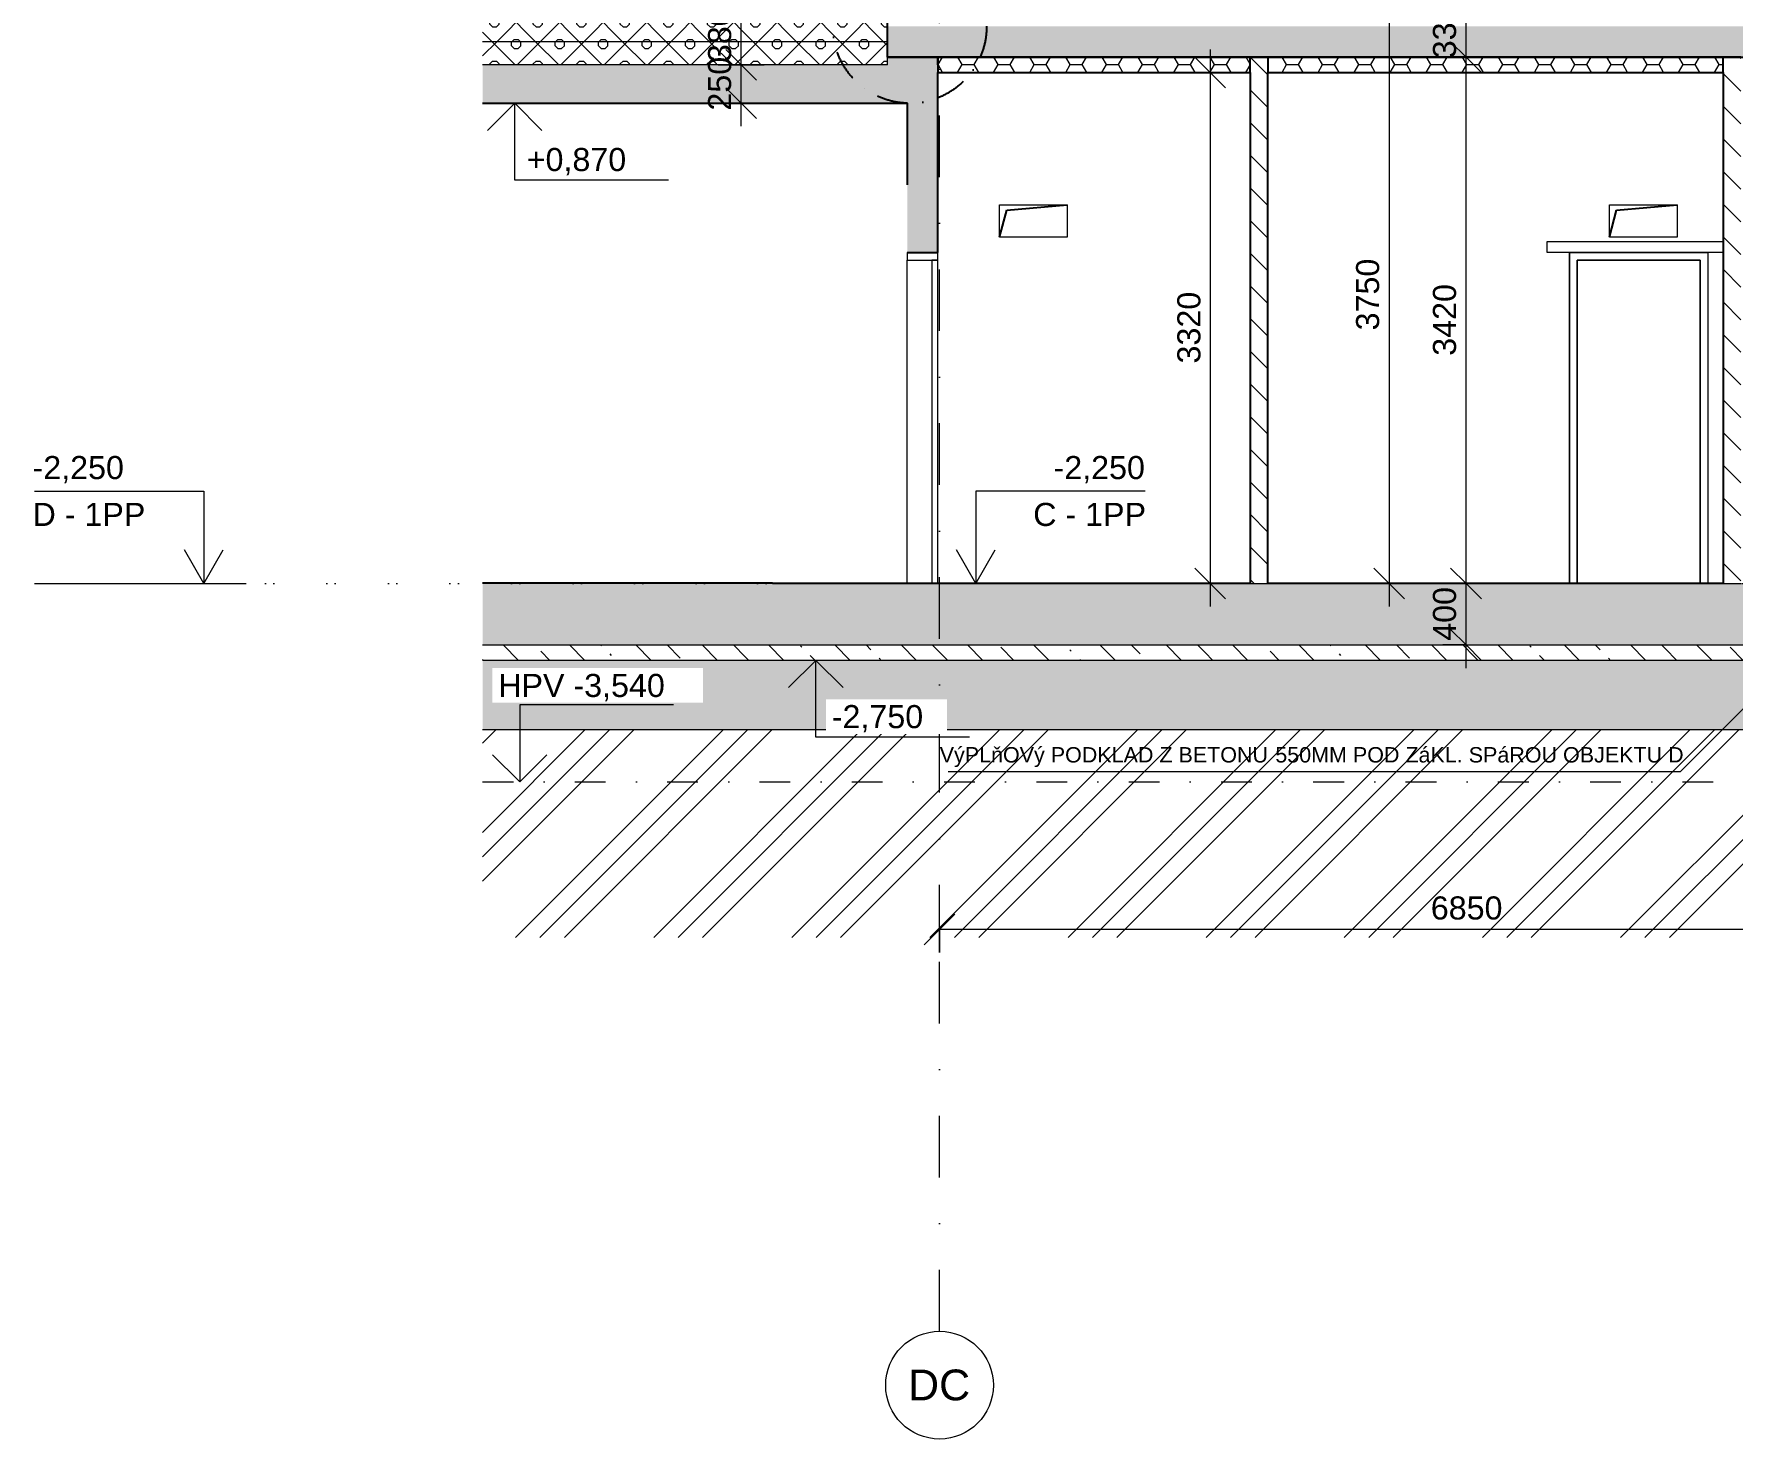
# Model space of a CAD drawing. Header units: millimetres. Extents: x 51291 to 245431, y -8645 to 72638.
# Drawn here: x 51291 to 62332, y -7810 to 1320 of the extents above; entities that cross this region are included whole.
import ezdxf

# ---------------------------------------------------------------- set-up
doc = ezdxf.new("R2010")
doc.units = ezdxf.units.MM
for name, pattern in [('HA_DashDot_10mm-S3mm', [1000, 400, -300, 0, -300]), ('HA_DashDot_4mm-S1mm', [400, 200, -100, 0, -100]), ('HA_DashDot_6mm-S2mm', [600, 200, -200, 0, -200]), ('HA_Dot-S4mm', [400, 0, -400])]:
    doc.linetypes.add(name, pattern=pattern)
for name, color, linetype, lineweight in [('A-____-____-DIMS', 9, 'Continuous', 5), ('A-____-____-DIMS-100', 9, 'Continuous', 5), ('A-CLNG-____-MCUT', 9, 'Continuous', 25), ('A-CLNG-____-PATT', 9, 'Continuous', 25), ('A-DETL-____-CNTR', 9, 'HA_DashDot_6mm-S2mm', 9), ('A-DETL-____-THIN', 9, 'Continuous', 9), ('A-DETL-GENF-OTLN', 9, 'Continuous', 9), ('A-DOOR-____-MCUT', 9, 'Continuous', 9), ('A-DOOR-____-OTLN', 9, 'Continuous', 9), ('A-DOOR-FRAM-MCUT', 9, 'Continuous', 9), ('A-DOOR-FRAM-OTLN', 9, 'Continuous', 9), ('A-FLOR-____-MCUT', 9, 'Continuous', 25), ('A-FLOR-____-OVHD', 9, 'HA_DashDot_4mm-S1mm', 25), ('A-FLOR-____-PATT', 9, 'Continuous', 25), ('A-FLOR-LEVL-OTLN', 9, 'Continuous', 9), ('A-GENM-____-OTLN', 9, 'Continuous', 9), ('A-WALL-____-MCUT', 9, 'Continuous', 25), ('A-WALL-____-PATT', 9, 'Continuous', 25), ('C-PRKG-____-OTLN', 9, 'Continuous', 9), ('G-____-____-DIMS', 9, 'Continuous', 5), ('G-____-____-TEXT', 9, 'Continuous', 5), ('I-WALL-____-MCUT', 9, 'Continuous', 25), ('I-WALL-____-OTLN', 9, 'Continuous', 9), ('S-GRID-____-IDEN', 9, 'Continuous', 9), ('S-GRID-____-OTLN', 9, 'Continuous', 5)]:
    doc.layers.add(name, color=color, linetype=linetype, lineweight=lineweight)
doc.styles.add('Arial', font='arial.ttf', dxfattribs={"height": 200})
doc.styles.add('Arial_1', font='arial.ttf', dxfattribs={"height": 150})
doc.styles.add('Arial_2', font='arial.ttf', dxfattribs={"height": 100})
doc.dimstyles.new('Inner_Dimensions', dxfattribs={"dimscale": 304.8, "dimtxt": 153.03891, "dimasz": 0.656168, "dimexe": 0.492126, "dimexo": 0.0625, "dimgap": 0.065617, "dimtad": 1, "dimdec": 0, "dimzin": 0, "dimdsep": 46, "dimtxsty": 'Arial_1', "dimblk1": 'OBLIQUE', "dimblk2": 'OBLIQUE', "dimsah": 1, "dimcen": 0.09, "dimdle": 0.492126, "dimazin": 0, "dimtfac": 1, "dimtdec": 4, "dimtix": 1, "dimtmove": 0, "dimatfit": 3, "dimfxl": 0.492126, "dimfxlon": 1, "dimtvp": 1, "dimtolj": 1, "dimtzin": 0, "dimlwd": 9, "dimlwe": 9, "dimarcsym": 2})
pattern_1 = [(135, (61896.31, 1865.4), (-106.066, -106.066), [])]
pattern_2 = [(45, (61967.02, 1865.4), (-141.4214, 141.4214), []), (0, (62192.36, 1931.64), (141.421, 141.421), [25, -257.843]), (45, (62217.36, 1931.64), (-141.4214, 141.4214), [25, -175]), (90, (62235.04, 1949.32), (-141.421, 141.421), [25, -257.843]), (135, (62235.04, 1974.32), (-141.4214, -141.4214), [25, -175]), (0, (62192.36, 1992), (141.421, 141.421), [25, -257.843]), (45, (62174.69, 1974.32), (-141.4214, 141.4214), [25, -175]), (90, (62174.69, 1949.32), (-141.421, 141.421), [25, -257.843]), (135, (62192.36, 1931.64), (-141.4214, -141.4214), [25, -175]), (135, (62159.86, 1865.4), (-141.4214, -141.4214), [])]
pattern_3 = [(0, (61896.31, 1865.4), (117.187, 67.658), [78.125, -156.25]), (120, (61896.31, 1865.4), (-117.1875, 67.6588), [78.125, -156.25]), (60, (61896.31, 1865.4), (-5e-05, 135.3159), [0, -156.25, 78.125, 0])]

# ---------------------------------------------------------------- blocks, each defined once
blk = doc.blocks.new('185-01_OBJEKT D_Central_rvt-1-ŘEZ 4-4 OBJEKT D')
at = {"layer": 'A-FLOR-____-PATT', "lineweight": 9}
blk.add_hatch(color=254, dxfattribs=at).paths.add_polyline_path([(64054, 1170), (69090, 1170), (69090, 1370), (56839, 1370), (56839, 1170), (62960, 1170)])
at = {"layer": 'A-FLOR-____-MCUT', "color": 10}
for p, q in [((56839, 1500), (56839, 1170)), ((56839, 1170), (69090, 1170))]:
    blk.add_line(p, q, dxfattribs=at)
blk = doc.blocks.new('HA_DR_Single_Swing_Solid - In_900x2100_SKLEP_CIP-2273793-ŘEZ 4-4 OBJEKT D')
at = {"layer": 'A-DOOR-FRAM-OTLN'}
for p, q in [((56969, -100), (56969, -100)), ((56969, -150), (56969, -150))]:
    blk.add_line(p, q, dxfattribs=at)
blk = doc.blocks.new('HA_DR_Single_Swing_Solid - In_900x2100_SKLEP-2273760-ŘEZ 4-4 OBJEKT D')
at = {"layer": 'A-DOOR-____-MCUT'}
for p, q in [((57169, -150), (57129, -150)), ((57129, -150), (57129, -2250)), ((57169, -2250), (57169, -150)), ((57129, -2250), (57169, -2250))]:
    blk.add_line(p, q, dxfattribs=at)
at = {"layer": 'A-DOOR-FRAM-MCUT'}
for p, q in [((57169, -100), (56969, -100)), ((56969, -100), (56969, -150)), ((57169, -150), (57169, -100)), ((56969, -150), (57169, -150))]:
    blk.add_line(p, q, dxfattribs=at)
at = {"layer": 'A-DOOR-FRAM-OTLN'}
blk.add_line((56969, -2250), (56969, -150), dxfattribs=at)
blk = doc.blocks.new('HA_DR_Single_Swing_Solid - In_800x2100_SKLEP-2273965-ŘEZ 4-4 OBJEKT D')
at = {"layer": 'A-DOOR-____-OTLN'}
for p, q in [((62124, -150), (61324, -150)), ((61324, -150), (61324, -2250)), ((62124, -2250), (62124, -150))]:
    blk.add_line(p, q, dxfattribs=at)
at = {"layer": 'A-DOOR-FRAM-OTLN'}
for p, q in [((62174, -100), (61274, -100)), ((61274, -100), (61274, -2250)), ((62174, -100), (62174, -2250)), ((61324, -2250), (61324, -150)), ((61324, -150), (62124, -150)), ((62124, -150), (62124, -2250))]:
    blk.add_line(p, q, dxfattribs=at)
blk = doc.blocks.new('TB_Porotherm KP11_5_1250mm - TB_Porotherm KP11_5_1250mm-V20-ŘEZ 4-4 OBJEKT D')
at = {"layer": 'A-GENM-____-OTLN'}
for p, q in [((61129, -100), (61129, -29)), ((61129, -29), (62274, -29)), ((62274, -100), (61129, -100))]:
    blk.add_line(p, q, dxfattribs=at)
blk = doc.blocks.new('HA_GM_Opening_Rectangle_WallBased - Default-2342281-ŘEZ 4-4 OBJEKT D')
at = {"layer": 'A-DETL-GENF-OTLN', "lineweight": 25}
for p, q in [((57569, 0), (57616, 176)), ((57616, 176), (58009, 210))]:
    blk.add_line(p, q, dxfattribs=at)
blk = doc.blocks.new('HA_PA_Perpendicular_SingleStall - Generic-1370711-ŘEZ 4-4 OBJEKT D')
at = {"layer": 'C-PRKG-____-OTLN', "lineweight": 5}
for p, q in [((54208, -2245), (56094, -2245)), ((56094, -2250), (54208, -2250)), ((56094, -2250), (56094, -2245))]:
    blk.add_line(p, q, dxfattribs=at)
blk = doc.blocks.new('Grid - Radius 3_5mm-353793-ŘEZ 4-4 OBJEKT D')
at = {"layer": 'S-GRID-____-IDEN'}
blk.add_circle((57179, -7460), 350, dxfattribs=at)
blk = doc.blocks.new('Level - Generic Level-367061-ŘEZ 4-4 OBJEKT D')
at = {"layer": 'A-FLOR-LEVL-OTLN'}
for p, q in [((51296, 2100), (52396, 2100)), ((52396, 2100), (52396, 1500)), ((52396, 1500), (52271, 1717)), ((52396, 1500), (52521, 1717)), ((51296, 1500), (52671, 1500))]:
    blk.add_line(p, q, dxfattribs=at)
blk = doc.blocks.new('DIMBLOCK9-ŘEZ 4-4 OBJEKT D')
at = {"layer": 'A-____-____-DIMS-100', "lineweight": 9}
for p, q in [((60602, -2250), (60502, -2150)), ((60452, -2250), (60752, -2250)), ((60602, -2250), (60452, -2250)), ((60602, -2800), (60602, -2250)), ((60602, -2250), (60702, -2350)), ((60602, -2650), (60502, -2550)), ((60452, -2650), (60752, -2650)), ((60602, -2650), (60452, -2650)), ((60602, -2650), (60702, -2750))]:
    blk.add_line(p, q, dxfattribs=at)
at = {"layer": 'A-____-____-DIMS-100', "color": 0, "lineweight": 9, "insert": (60387, -2623), "char_height": 150, "width": 415.32, "attachment_point": 1, "rotation": 90, "line_spacing_factor": 0.941778, "style": 'Arial_1'}
blk.add_mtext('400', dxfattribs=at)
blk = doc.blocks.new('_Oblique')
at = {"color": 0, "linetype": 'ByBlock', "lineweight": -2}
blk.add_line((-0.5, -0.5), (0.5, 0.5), dxfattribs=at)
blk = doc.blocks.new('DIMBLOCK10-ŘEZ 4-4 OBJEKT D')
at = {"layer": 'A-____-____-DIMS-100', "lineweight": 9}
for p, q in [((60602, 1170), (60502, 1270)), ((60452, 1170), (60752, 1170)), ((60602, 1170), (60452, 1170)), ((60602, -2250), (60602, 1170)), ((60602, 1170), (60702, 1070)), ((60602, -2250), (60502, -2150)), ((60452, -2250), (60752, -2250)), ((60602, -2250), (60452, -2250)), ((60602, -2250), (60702, -2350))]:
    blk.add_line(p, q, dxfattribs=at)
at = {"layer": 'A-____-____-DIMS-100', "color": 0, "lineweight": 9, "insert": (60387, -771), "char_height": 150, "width": 553.77, "attachment_point": 1, "rotation": 90, "line_spacing_factor": 0.941778, "style": 'Arial_1'}
blk.add_mtext('3420', dxfattribs=at)
blk = doc.blocks.new('DIMBLOCK11-ŘEZ 4-4 OBJEKT D')
at = {"layer": 'A-____-____-DIMS-100', "lineweight": 9}
for p, q in [((60602, 1500), (60502, 1600)), ((60602, 1170), (60602, 1650)), ((60752, 1500), (60452, 1500)), ((60602, 1500), (60702, 1400)), ((60602, 1500), (60752, 1500)), ((60602, 1170), (60502, 1270)), ((60452, 1170), (60752, 1170)), ((60602, 1170), (60452, 1170)), ((60602, 1170), (60702, 1070))]:
    blk.add_line(p, q, dxfattribs=at)
at = {"layer": 'A-____-____-DIMS-100', "color": 0, "lineweight": 9, "insert": (60387, 1162), "char_height": 150, "width": 415.32, "attachment_point": 1, "rotation": 90, "line_spacing_factor": 0.941778, "style": 'Arial_1'}
blk.add_mtext('330', dxfattribs=at)
blk = doc.blocks.new('DIMBLOCK14-ŘEZ 4-4 OBJEKT D')
at = {"layer": 'A-____-____-DIMS-100', "lineweight": 9}
for p, q in [((60102, 1500), (60002, 1600)), ((60252, 1500), (59952, 1500)), ((60102, 1500), (60102, -2400)), ((60102, 1500), (60202, 1400)), ((60102, 1500), (60252, 1500)), ((60102, -2250), (60002, -2150)), ((60252, -2250), (59952, -2250)), ((60102, -2250), (60202, -2350)), ((60102, -2250), (60252, -2250))]:
    blk.add_line(p, q, dxfattribs=at)
at = {"layer": 'A-____-____-DIMS-100', "color": 0, "lineweight": 9, "insert": (59887, -606), "char_height": 150, "width": 553.77, "attachment_point": 1, "rotation": 90, "line_spacing_factor": 0.941778, "style": 'Arial_1'}
blk.add_mtext('3750', dxfattribs=at)
blk = doc.blocks.new('DIMBLOCK15-ŘEZ 4-4 OBJEKT D')
at = {"layer": 'A-____-____-DIMS-100', "lineweight": 9}
for p, q in [((55889, 1120), (55789, 1220)), ((55739, 1120), (56039, 1120)), ((55889, 1120), (55739, 1120)), ((55889, 720), (55889, 1120)), ((55889, 1120), (55989, 1020)), ((55889, 870), (55789, 970)), ((55739, 870), (56039, 870)), ((55889, 870), (55739, 870)), ((55889, 870), (55989, 770))]:
    blk.add_line(p, q, dxfattribs=at)
at = {"layer": 'A-____-____-DIMS-100', "color": 0, "lineweight": 9, "insert": (55674, 822), "char_height": 150, "width": 415.32, "attachment_point": 1, "rotation": 90, "line_spacing_factor": 0.941778, "style": 'Arial_1'}
blk.add_mtext('250', dxfattribs=at)
blk = doc.blocks.new('DIMBLOCK16-ŘEZ 4-4 OBJEKT D')
at = {"layer": 'A-____-____-DIMS-100', "lineweight": 9}
for p, q in [((55889, 1500), (55789, 1600)), ((55739, 1500), (56039, 1500)), ((55889, 1500), (55739, 1500)), ((55889, 1120), (55889, 1500)), ((55889, 1500), (55989, 1400)), ((55889, 1120), (55789, 1220)), ((55739, 1120), (56039, 1120)), ((55889, 1120), (55739, 1120)), ((55889, 1120), (55989, 1020))]:
    blk.add_line(p, q, dxfattribs=at)
at = {"layer": 'A-____-____-DIMS-100', "color": 0, "lineweight": 9, "insert": (55674, 1137), "char_height": 150, "width": 415.32, "attachment_point": 1, "rotation": 90, "line_spacing_factor": 0.941778, "style": 'Arial_1'}
blk.add_mtext('380', dxfattribs=at)
blk = doc.blocks.new('DIMBLOCK31-ŘEZ 4-4 OBJEKT D')
at = {"layer": 'A-____-____-DIMS-100', "lineweight": 9}
for p, q in [((57179, -4649), (57179, -4349)), ((57179, -4499), (57279, -4399)), ((64029, -4649), (64029, -4349)), ((64029, -4499), (64129, -4399)), ((57179, -4499), (57079, -4599)), ((64029, -4499), (57179, -4499)), ((57179, -4499), (57179, -4649)), ((64029, -4499), (63929, -4599)), ((64029, -4499), (64029, -4649))]:
    blk.add_line(p, q, dxfattribs=at)
at = {"layer": 'A-____-____-DIMS-100', "color": 0, "lineweight": 9, "insert": (60373, -4284), "char_height": 150, "width": 553.77, "attachment_point": 1, "line_spacing_factor": 0.941778, "style": 'Arial_1'}
blk.add_mtext('6850', dxfattribs=at)
blk = doc.blocks.new('Spot Elevations - Flipped-794089-ŘEZ 4-4 OBJEKT D')
at = {"layer": 'G-____-____-DIMS', "lineweight": 9}
for p, q in [((64821, 3923), (64998, 4100)), ((64998, 4100), (65175, 3923)), ((64998, 3600), (64998, 4100)), ((65998, 3600), (64998, 3600))]:
    blk.add_line(p, q, dxfattribs=at)
blk = doc.blocks.new('Spot Elevations - Default-792506-ŘEZ 4-4 OBJEKT D')
at = {"layer": 'G-____-____-DIMS', "lineweight": 9}
for p, q in [((70364, 11800), (69364, 11800)), ((69364, 11800), (69364, 11300)), ((69187, 11477), (69364, 11300)), ((69364, 11300), (69541, 11477))]:
    blk.add_line(p, q, dxfattribs=at)
blk = doc.blocks.new('DIMBLOCK42-ŘEZ 4-4 OBJEKT D')
at = {"layer": 'A-____-____-DIMS-100', "lineweight": 9}
for p, q in [((58939, 1220), (58939, -2400)), ((58939, 1070), (58839, 1170)), ((59089, 1070), (58789, 1070)), ((58939, 1070), (59039, 970)), ((58939, 1070), (59089, 1070)), ((58939, -2250), (58839, -2150)), ((59089, -2250), (58789, -2250)), ((58939, -2250), (59039, -2350)), ((58939, -2250), (59089, -2250))]:
    blk.add_line(p, q, dxfattribs=at)
at = {"layer": 'A-____-____-DIMS-100', "color": 0, "lineweight": 9, "insert": (58725, -821), "char_height": 150, "width": 553.77, "attachment_point": 1, "rotation": 90, "line_spacing_factor": 0.941778, "style": 'Arial_1'}
blk.add_mtext('3320', dxfattribs=at)

msp = doc.modelspace()

# ---------------------------------------------------------------- hatches: boundary and pattern name
at = {"layer": 'A-CLNG-____-PATT', "lineweight": 5}
h = msp.add_hatch(dxfattribs=at)
h.set_pattern_fill('FP_11', color=256, style=0, pattern_type=2)
h.set_pattern_definition(pattern_3)
h.paths.add_polyline_path([(58584, 1070), (59199.1, 1070), (59199.1, 1170), (57168.8, 1170), (57168.8, 1070), (57490.1, 1070)])
h = msp.add_hatch(dxfattribs=at)
h.set_pattern_fill('FP_11', color=256, style=0, pattern_type=2)
h.set_pattern_definition(pattern_3)
h.paths.add_polyline_path([(59314.1, 1070), (62274.1, 1070), (62274.1, 1170), (59314.1, 1170)])
at = {"layer": 'A-DETL-GENF-OTLN', "lineweight": 5}
h = msp.add_hatch(dxfattribs=at)
h.set_pattern_fill('FP_18', color=50, style=0, pattern_type=2)
h.set_pattern_definition([(45, (61896.3, 1865.4), (-449.013, 449.013), []), (45, (62055.06, 1865.4), (0, 898.026), []), (45, (61737.56, 1865.4), (0, 898.026), [])])
h.paths.add_polyline_path([(54208.3, -4551.4), (71710.9, -4551.4), (71710.9, -1513.1), (70039.1, -3185), (69519.1, -4225), (65990.1, -4225), (65477.6, -3200), (54208.3, -3200)])
h = msp.add_hatch(dxfattribs=at)
h.set_pattern_fill('FP_17', color=50, style=0, pattern_type=2)
h.set_pattern_definition([(45, (61896.31, 1865.4), (41.4322, 151.91765), [195.313, -39.063, 3.353, -35.71])])
h.paths.add_polyline_path([(64359.1, -3200), (64614.1, -3200), (65064.1, -2750), (54208.3, -2750), (54208.3, -3200), (64329.1, -3200)])
at = {"layer": 'A-FLOR-____-PATT', "lineweight": 5}
h = msp.add_hatch(dxfattribs=at)
h.set_pattern_fill('FP_2', color=256, style=0, pattern_type=2)
h.set_pattern_definition(pattern_2)
h.paths.add_polyline_path([(56396.1, 1270), (56839.9, 1270), (56839.9, 1470), (54208.3, 1470), (54208.3, 1270)])
h = msp.add_hatch(dxfattribs=at)
h.set_pattern_fill('FP_2', color=256, style=0, pattern_type=2)
h.set_pattern_definition(pattern_2)
h.paths.add_polyline_path([(56396.1, 1120), (56839.9, 1120), (56839.9, 1270), (54208.3, 1270), (54208.3, 1120)])
at = {"layer": 'A-FLOR-____-PATT', "lineweight": 9}
for points in [[(57168.8, 870), (57168.8, 1120), (54208.3, 1120), (54208.3, 870), (56968.8, 870)], [(64329.1, -2650), (64329.1, -2250), (54208.3, -2250), (54208.3, -2650), (64053.5, -2650)]]:
    msp.add_hatch(color=256, dxfattribs=at).paths.add_polyline_path(points)
at = {"layer": 'A-FLOR-____-PATT', "lineweight": 5}
h = msp.add_hatch(dxfattribs=at)
h.set_pattern_fill('FP_10', color=256, style=0, pattern_type=2)
h.set_pattern_definition([(315, (61896.3, 1865.4), (215.526, 215.526), []), (315, (61896.3, 2068.6), (215.526, 215.526), [127, -76.2, 12.7, -76.2, -127]), (315, (61896.3, 2068.6), (215.526, 215.526), [-292.1, 127, 0])])
h.paths.add_polyline_path([(64329.1, -2750), (64329.1, -2650), (54208.3, -2650), (54208.3, -2750), (64053.5, -2750)])
at = {"layer": 'A-WALL-____-PATT', "lineweight": 9}
for points in [[(56839.9, 1120), (57168.7, 1120), (57168.7, 1170), (56839.9, 1170)], [(56968.8, -100), (57168.8, -100), (57168.8, 870), (56968.8, 870), (56968.8, 449.4)]]:
    msp.add_hatch(color=256, dxfattribs=at).paths.add_polyline_path(points)
at = {"layer": 'A-WALL-____-PATT', "lineweight": 5}
h = msp.add_hatch(dxfattribs=at)
h.set_pattern_fill('FP_1', color=256, style=0, pattern_type=2)
h.set_pattern_definition(pattern_1)
h.paths.add_polyline_path([(59199.1, -2250), (59314.1, -2250), (59314.1, 1170), (59199.1, 1170), (59199.1, -2051)])
h = msp.add_hatch(dxfattribs=at)
h.set_pattern_fill('FP_1', color=256, style=0, pattern_type=2)
h.set_pattern_definition(pattern_1)
h.paths.add_polyline_path([(62389.1, -2250), (62389.1, 1170), (62274.1, 1170), (62274.1, -2250)])

# ---------------------------------------------------------------- linework, layer by layer
at = {"layer": 'A-CLNG-____-MCUT'}
for p, q in [((59199.1, 1170), (57168.8, 1170)), ((57168.8, 1170), (57168.8, 1070)), ((59199.1, 1070), (59199.1, 1170)), ((62274.1, 1170), (59314.1, 1170)), ((59314.1, 1170), (59314.1, 1070)), ((62274.1, 1070), (62274.1, 1170)), ((57168.8, 1070), (59199.1, 1070)), ((59314.1, 1070), (62274.1, 1070))]:
    msp.add_line(p, q, dxfattribs=at)
at = {"layer": 'A-DETL-____-CNTR'}
msp.add_line((54208.3, -3540), (71710.9, -3540), dxfattribs=at)
at = {"layer": 'A-DETL-____-THIN'}
for p, q in [((64329.1, -2750), (54208.3, -2750)), ((62490.2, -2978.5), (61995.2, -3473.5)), ((54208.3, -3200), (64614.1, -3200)), ((61995.2, -3473.5), (57235.2, -3473.5))]:
    msp.add_line(p, q, dxfattribs=at)
at = {"layer": 'A-FLOR-____-MCUT'}
for p, q in [((56839.9, 1170), (56839.9, 1370)), ((57168.8, 870), (57168.8, 1070)), ((54208.3, 870), (56968.8, 870)), ((59199.1, -2250), (56093.8, -2250)), ((62274.1, -2250), (59314.1, -2250))]:
    msp.add_line(p, q, dxfattribs=at)
at = {"layer": 'A-FLOR-____-MCUT', "lineweight": 9}
for p, q in [((56839.9, 1270), (54208.3, 1270)), ((56839.9, 1120), (54208.3, 1120)), ((56839.9, 1120), (56839.9, 1170)), ((54208.3, -2650), (62929.1, -2650))]:
    msp.add_line(p, q, dxfattribs=at)
at = {"layer": 'A-FLOR-____-OVHD'}
msp.add_circle((56984.9, 1370), 500, dxfattribs=at)
at = {"layer": 'A-FLOR-LEVL-OTLN', "linetype": 'HA_Dot-S4mm', "lineweight": 5}
for p, q in [((51650.2, -2250), (57415.7, -2250)), ((52395.7, -2250), (71991.4, -2250))]:
    msp.add_line(p, q, dxfattribs=at)
at = {"layer": 'A-WALL-____-MCUT'}
for p, q in [((57168.7, 1170), (56839.9, 1170)), ((57168.7, 1120), (57168.7, 1170))]:
    msp.add_line(p, q, dxfattribs=at)
at = {"layer": 'A-WALL-____-MCUT', "lineweight": 9}
for p, q in [((59199.1, -2250), (59314.1, -2250)), ((62274.1, -2250), (62389.1, -2250))]:
    msp.add_line(p, q, dxfattribs=at)
at = {"layer": 'I-WALL-____-MCUT'}
for p, q in [((59314.1, 1170), (59199.1, 1170)), ((62389.1, 1170), (62274.1, 1170)), ((59199.1, 1070), (59199.1, -2250)), ((59314.1, -2250), (59314.1, 1070)), ((62274.1, 1070), (62274.1, -2250)), ((56968.8, 870), (56968.8, 340.2)), ((57168.8, -100), (57168.8, 870)), ((56968.8, -100), (57168.8, -100))]:
    msp.add_line(p, q, dxfattribs=at)
at = {"layer": 'I-WALL-____-OTLN'}
for p, q in [((57568.7, 0), (57568.7, 210)), ((57568.7, 210), (58008.7, 210)), ((58008.7, 210), (58008.7, 0)), ((61534.1, 0), (61534.1, 210)), ((61534.1, 210), (61974.1, 210)), ((61974.1, 210), (61974.1, 0)), ((56968.7, -100), (56968.7, -100)), ((58008.7, 0), (57568.7, 0)), ((61274.1, -2250), (61274.1, -100)), ((61274.1, -100), (62174.1, -100)), ((61974.1, 0), (61534.1, 0)), ((62174.1, -100), (62174.1, -2250))]:
    msp.add_line(p, q, dxfattribs=at)
at = {"layer": 'S-GRID-____-OTLN', "linetype": 'HA_DashDot_10mm-S3mm', "lineweight": 9}
for p, q in [((57179.1, -4609.8), (57179.1, 15365.8)), ((57179.1, -7109.8), (57179.1, -4609.8))]:
    msp.add_line(p, q, dxfattribs=at)

# ---------------------------------------------------------------- block references
at = {"lineweight": 5}
msp.add_blockref('185-01_OBJEKT D_Central_rvt-1-ŘEZ 4-4 OBJEKT D', (0, 0), dxfattribs=at)
at = {"layer": 'A-DOOR-____-OTLN'}
for name in ['HA_DR_Single_Swing_Solid - In_900x2100_SKLEP_CIP-2273793-ŘEZ 4-4 OBJEKT D', 'HA_DR_Single_Swing_Solid - In_900x2100_SKLEP-2273760-ŘEZ 4-4 OBJEKT D', 'HA_DR_Single_Swing_Solid - In_800x2100_SKLEP-2273965-ŘEZ 4-4 OBJEKT D']:
    msp.add_blockref(name, (0, 0), dxfattribs=at)
at = {"layer": 'A-FLOR-LEVL-OTLN'}
msp.add_blockref('Level - Generic Level-367061-ŘEZ 4-4 OBJEKT D', (0, -3750), dxfattribs=at)
at = {"layer": 'A-FLOR-LEVL-OTLN', "extrusion": (0, 0, -1)}
msp.add_blockref('Level - Generic Level-367061-ŘEZ 4-4 OBJEKT D', (-109811.4, -3750), dxfattribs=at)
at = {"layer": 'A-GENM-____-OTLN'}
for name, p in [('HA_GM_Opening_Rectangle_WallBased - Default-2342281-ŘEZ 4-4 OBJEKT D', (0, 0)), ('HA_GM_Opening_Rectangle_WallBased - Default-2342281-ŘEZ 4-4 OBJEKT D', (0, 0)), ('HA_GM_Opening_Rectangle_WallBased - Default-2342281-ŘEZ 4-4 OBJEKT D', (3965.3, 0)), ('TB_Porotherm KP11_5_1250mm - TB_Porotherm KP11_5_1250mm-V20-ŘEZ 4-4 OBJEKT D', (0, 0))]:
    msp.add_blockref(name, p, dxfattribs=at)
at = {"layer": 'C-PRKG-____-OTLN'}
msp.add_blockref('HA_PA_Perpendicular_SingleStall - Generic-1370711-ŘEZ 4-4 OBJEKT D', (0, 0), dxfattribs=at)
at = {"layer": 'G-____-____-DIMS', "lineweight": 9}
for name, p in [('Spot Elevations - Flipped-794089-ŘEZ 4-4 OBJEKT D', (-10580.7, -3230)), ('Spot Elevations - Flipped-794089-ŘEZ 4-4 OBJEKT D', (-8623.3, -6850)), ('Spot Elevations - Default-792506-ŘEZ 4-4 OBJEKT D', (-14914.4, -14840))]:
    msp.add_blockref(name, p, dxfattribs=at)
at = {"layer": 'S-GRID-____-IDEN'}
msp.add_blockref('Grid - Radius 3_5mm-353793-ŘEZ 4-4 OBJEKT D', (0, 0), dxfattribs=at)

# ---------------------------------------------------------------- texts
at = {"layer": 'A-FLOR-LEVL-OTLN', "lineweight": 5, "char_height": 150, "attachment_point": 1, "style": 'Arial_1'}
for s, insert, width in [('-2,250', (51282.2, -1422.3), 737.552), ('-2,250', (57920.2, -1422.3), 737.552), ('D - 1PP', (51282.2, -1726.9), 897.89), ('C - 1PP', (57788.2, -1726.9), 897.89)]:
    msp.add_mtext(s, dxfattribs=dict(at, insert=insert, width=width))
at = {"layer": 'G-____-____-TEXT', "color": 7, "lineweight": 9, "char_height": 100, "attachment_point": 1, "style": 'Arial_2'}
for s, insert, width in [('VýPLňOVý PODKLAD Z BETONU', (57180.1, -3313.8), 2597.468), (' 550MM POD ZáKL. SPáROU OBJEKTU D', (59323.2, -3313.8), 3246.834)]:
    msp.add_mtext(s, dxfattribs=dict(at, insert=insert, width=width))
at = {"layer": 'S-GRID-____-IDEN', "lineweight": 5, "insert": (56974.4, -7358.4), "char_height": 200, "width": 497.046, "attachment_point": 1, "style": 'Arial'}
msp.add_mtext('DC', dxfattribs=at)

# ---------------------------------------------------------------- dimensions: what is measured, and where the dimension line sits
at = {"layer": 'A-____-____-DIMS', "lineweight": 9}
for base, p1, p2, override, picture, middle in [((55888.7, 1500), (55738.7, 1120), (55738.7, 1500), {"dimpost": '<>', "dimfxl": 380}, 'DIMBLOCK16-ŘEZ 4-4 OBJEKT D', (55792.1, 1310)), ((60101.7, -2250), (60251.7, 1500), (60251.7, -2250), {"dimpost": '<>', "dimfxl": 3750}, 'DIMBLOCK14-ŘEZ 4-4 OBJEKT D', (60005, -375)), ((60601.7, 1500), (60451.7, 1170), (60751.7, 1500), {"dimpost": '<>', "dimfxl": 445.982062}, 'DIMBLOCK11-ŘEZ 4-4 OBJEKT D', (60505, 1335)), ((55888.7, 1120), (55738.7, 870), (55738.7, 1120), {"dimpost": '<>', "dimfxl": 250}, 'DIMBLOCK15-ŘEZ 4-4 OBJEKT D', (55792.1, 995)), ((58939.4, -2250), (59089.4, 1070), (59089.4, -2250), {"dimpost": '<>', "dimfxl": 3320}, 'DIMBLOCK42-ŘEZ 4-4 OBJEKT D', (58842.8, -590)), ((60601.7, 1170), (60451.7, -2250), (60451.7, 1170), {"dimpost": '<>', "dimfxl": 3420}, 'DIMBLOCK10-ŘEZ 4-4 OBJEKT D', (60505, -540)), ((60601.7, -2250), (60451.7, -2650), (60451.7, -2250), {"dimpost": '<>', "dimfxl": 400}, 'DIMBLOCK9-ŘEZ 4-4 OBJEKT D', (60505.1, -2450))]:
    dim = msp.add_linear_dim(base=base, p1=p1, p2=p2, angle=90, dimstyle='Inner_Dimensions', override=override, dxfattribs=at)
    dim.commit()
    dim.dimension.update_dxf_attribs({"geometry": picture, "text_midpoint": middle})
dim = msp.add_linear_dim(base=(57179.1, -4498.8), p1=(64029.1, -4648.8), p2=(57179.1, -4648.8), dimstyle='Inner_Dimensions', override={"dimpost": '<>', "dimfxl": 6850.000008}, dxfattribs=at)
dim.commit()
dim.dimension.update_dxf_attribs({"geometry": 'DIMBLOCK31-ŘEZ 4-4 OBJEKT D', "text_midpoint": (60604.1, -4402.2)})

# ---------------------------------------------------------------- next in the draw order: texts
at = {"layer": 'G-____-____-DIMS', "lineweight": 9, "char_height": 150, "attachment_point": 1, "line_spacing_factor": 0.941778, "style": 'Arial_1', "bg_fill": 3, "box_fill_scale": 1.25, "bg_fill_color": 256, "bg_fill_true_color": 13158600, "bg_fill_transparency": 0}
for s, insert, width in [('+0,870', (54495.2, 579.3), 773.133), ('HPV -3,540', (54309.9, -2838.2), 1294.677), ('-2,750', (56478.6, -3040.7), 710.695)]:
    msp.add_mtext(s, dxfattribs=dict(at, insert=insert, width=width))

doc.saveas('drawing.dxf')
